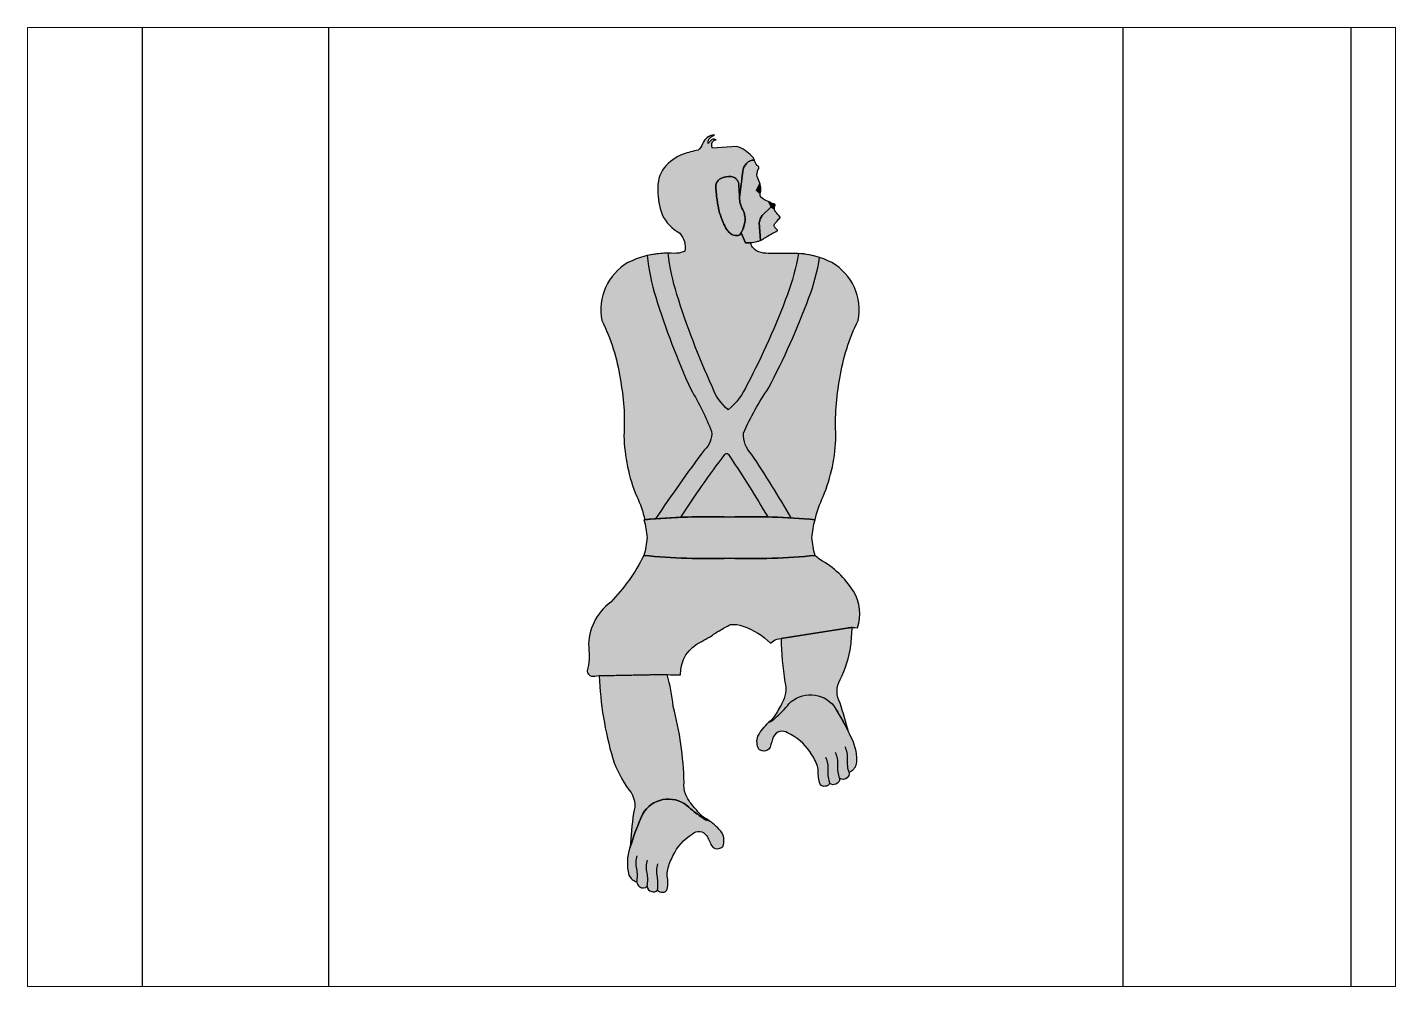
# Paper-space layout 'posD' of a CAD drawing. Header units: millimetres. Extents: x 29 to 262, y 20 to 183.
# The model-space entities are those that its viewports show. They can reach past a viewport. Long polylines and large blocks are cut down to what shows.
import ezdxf

# ---------------------------------------------------------------- set-up
doc = ezdxf.new("R2010")
doc.units = ezdxf.units.MM
for name, color, linetype, plot in [('LINEAS', 250, 'Continuous', False), ('noImprimir', 255, 'Continuous', False), ('SOMBRAS', 255, 'Continuous', False)]:
    doc.layers.add(name, color=color, linetype=linetype, plot=plot)
pattern_1 = [(0, (-148145.107, -184628.717), (0, 6.985), [5.08, -1.905]), (90, (-148145.107, -184628.717), (-6.985, 4e-16), [5.08, -1.905])]
pattern_2 = [(0, (33714.184, -59161.183), (0, 6.985), [5.08, -1.905]), (90, (33714.184, -59161.183), (-6.985, 4e-16), [5.08, -1.905])]
pattern_3 = [(336.800377, (0, 0), (2.751642, 6.42017844), [5.08, -1.905]), (66.800377, (0, 0), (-6.42017844, 2.751642), [5.08, -1.905])]

msp = doc.modelspace()

# ---------------------------------------------------------------- hatches: boundary and pattern name
at = {"layer": 'SOMBRAS', "true_color": 0x292a38}
h = msp.add_hatch(dxfattribs=at)
h.set_pattern_fill('ANGLE', color=250, angle=21.20822)
h.set_pattern_definition([(21.2082177, (0, 0), (-2.52688162, 6.5119194), [5.08, -1.905]), (111.2082177, (0, 0), (-6.5119194, -2.52688162), [5.08, -1.905])])
h.paths.add_polyline_path([(-82354, -61516), (-82391, -61356, -0.020084), (-82747, -61383), (-83064, -60686, -0.011463), (-83108, -60754, -0.397369), (-83328, -60864, -0.261541), (-83797, -60720, -0.042408), (-83996, -60521, -0.069287), (-84447, -59623, -0.017446), (-84635, -58938, -0.001363), (-84701, -58534, -0.024317), (-84816, -57489, -0.160812), (-84758, -57202, -0.136696), (-84465, -56901, -0.115863), (-83749, -56766, -0.133182), (-83424, -56906, -0.043151), (-83279, -57087, -0.15584), (-83213, -57440), (-82941, -56411, -0.155753), (-82685, -55859, -0.228962), (-82128, -55638, 0.123635), (-82324, -55344, 0.008278), (-82773, -54974, 0.115328), (-83376, -54689), (-85033, -54799, -0.000013), (-85034, -54799, -0.179313), (-85091, -54492, -0.373807), (-84799, -54220, 0.408033), (-85191, -54297, -0.106098), (-85339, -54471, -0.264952), (-85201, -54080, -0.090734), (-84894, -53882, 0.298236), (-85727, -54501, -0.14058), (-86034, -54940, 0.037283), (-87080, -55224, 0.133699), (-88399, -56171, 0.184333), (-88829, -57721, 0.100792), (-88544, -59405, 0.157022), (-87311, -60696, -0.22296), (-86962, -61970, -0.028785), (-87216, -62047, 0.037926), (-87080, -62010, -0.06932), (-87708, -62110, 0.060357), (-88512, -62110, 0.105161), (-90912, -62749, 0.322368), (-92724, -66761, -0.078767), (-91460, -70779, -0.061863), (-91188, -74762, 0.093833), (-90302, -78968, -0.052088), (-89740, -80586, -0.0318), (-83862, -80399, -0.032133), (-77922, -80592, -0.052273), (-77359, -78968, 0.093833), (-76473, -74762, -0.061863), (-76200, -70779, -0.078767), (-74936, -66761, 0.322368), (-76748, -62749, 0.105161), (-79148, -62110, 0.001685), (-81078, -62110, -0.065897), (-81681, -62047, -0.242937)])
at = {"layer": 'SOMBRAS', "true_color": 0xf2d0bf}
h = msp.add_hatch(dxfattribs=at)
h.set_pattern_fill('ANGLE', color=254)
h.set_pattern_definition(pattern_1)
h.paths.add_polyline_path([(-80972, -58879), (-81146, -58505, -0.125585), (-81699, -58193, -0.153816), (-81731, -57969), (-81992, -57735), (-81760, -57249, 0.030786), (-81952, -56768, -0.098812), (-81891, -56314, 0.426691), (-81854, -56074, -0.038697), (-81938, -55999, -0.12046), (-82131, -55638, 0.227813), (-82685, -55859, 0.155753), (-82941, -56411), (-83168, -58211, 0.072984), (-83107, -58691, 0.032696), (-82871, -59225, -0.051161), (-82803, -59523, -0.15393), (-82836, -60116, -0.087553), (-83064, -60686), (-82747, -61383, 0.020084), (-82391, -61356, 0.024687), (-81957, -61285, 0.044782), (-81714, -61208), (-81792, -59970, -0.112763), (-81606, -59477)])
at = {"layer": 'SOMBRAS', "true_color": 0x636466}
h = msp.add_hatch(dxfattribs=at)
h.set_pattern_fill('ANGLE', color=251)
h.set_pattern_definition(pattern_1)
h.paths.add_polyline_path([(-82871, -59225, -0.032696), (-83107, -58691, -0.072984), (-83168, -58211, 0.013928), (-83219, -57476, 0.171832), (-83279, -57087, 0.043151), (-83424, -56906, 0.133182), (-83749, -56766, 0.115863), (-84465, -56901, 0.150187), (-84777, -57239, 0.107583), (-84820, -57433, 0.025402), (-84702, -58525, 0.001393), (-84635, -58938, 0.017446), (-84447, -59623, 0.069287), (-83996, -60521, 0.042408), (-83797, -60720, 0.261541), (-83328, -60864, 0.397369), (-83108, -60754, 0.099115), (-82836, -60116, 0.15393), (-82803, -59523, 0.051161)])
at = {"layer": 'SOMBRAS', "true_color": 0x4a5643}
h = msp.add_hatch(dxfattribs=at)
h.set_pattern_fill('ANGLE', color=251)
h.set_pattern_definition(pattern_1)
h.paths.add_polyline_path([(-81992, -57735), (-81731, -57969, 0.058699), (-81680, -57618, 0.097139), (-81758, -57246)])
at = {"layer": 'SOMBRAS', "true_color": 0xedcc9c}
h = msp.add_hatch(dxfattribs=at)
h.set_pattern_fill('ANGLE', color=31)
h.set_pattern_definition([(0, (35278.1124, 0), (0, 6.985), [5.08, -1.905]), (90, (35278.1124, 0), (-6.985, 4e-16), [5.08, -1.905])])
h.paths.add_polyline_path([(-80361, -59573, -0.023823), (-80604, -59302, -0.063535), (-80731, -59074, -0.026582), (-80740, -59039), (-80972, -58879), (-81606, -59477, 0.112763), (-81792, -59970), (-81714, -61208, 0.071567), (-81365, -61000, 0.000547), (-80842, -60692, 0.04453), (-80670, -60606, 0.076092), (-80560, -60553, 0.28407), (-80535, -60494, -0.168329), (-80631, -60403, -0.094179), (-80756, -60213, -0.299931), (-80676, -59991, 0.052379), (-80459, -59732, 0.074084), (-80351, -59626, 0.263633)])
at = {"layer": 'SOMBRAS', "true_color": 0x636466}
h = msp.add_hatch(dxfattribs=at)
h.set_pattern_fill('ANGLE', color=251)
h.set_pattern_definition(pattern_1)
h.paths.add_polyline_path([(-80972, -58879), (-80740, -59039, -0.18503), (-80700, -58797, 0.10489), (-80690, -58744, 0.223946), (-80708, -58706, 0.104171), (-80793, -58664, -0.106714), (-81146, -58505)])
at = {"layer": 'SOMBRAS'}
h = msp.add_hatch(dxfattribs=at)
h.set_pattern_fill('ANGLE', color=5)
h.set_pattern_definition([(0, (0, 0), (0, 6.985), [5.08, -1.905]), (90, (0, 0), (-6.985, 4e-16), [5.08, -1.905])])
h.paths.add_polyline_path([(-81152, -71453, 0.031671), (-78346, -65178, 0.048365), (-77607, -62394, 0.063065), (-79080, -62114, -0.049507), (-79837, -64963, -0.03152), (-82631, -71208, -0.118015), (-83949, -72955, -0.139392), (-85071, -71339, -0.03152), (-87517, -64950, -0.049129), (-88114, -62086, 0.029909), (-88512, -62110, 0.04529), (-89581, -62262, 0.04949), (-88988, -65149, 0.031671), (-86532, -71569, -0.040689), (-85106, -74460, -0.240502), (-85617, -75751, 0.011743), (-89005, -80522, -0.009538), (-87243, -80415, -0.019609), (-84178, -76061, -0.331987), (-84004, -75995, -0.105368), (-83801, -76269, -0.016737), (-81212, -80391, -0.008843), (-79576, -80461, 0.017931), (-82339, -76039, -0.206257), (-82899, -74576, -0.044638)])
at = {"layer": 'SOMBRAS', "true_color": 0xf8d731}
h = msp.add_hatch(dxfattribs=at)
h.set_pattern_fill('ANGLE', color=40)
h.set_pattern_definition(pattern_2)
h.paths.add_polyline_path([(-89801, -80592, -0.047931), (-89582, -81829, -0.047931), (-89801, -83066, 0.032133), (-83862, -83259, 0.032133), (-77922, -83066, -0.047931), (-78141, -81829, -0.047931), (-77922, -80592, 0.032133), (-83862, -80399, 0.032133)])
at = {"layer": 'SOMBRAS'}
h = msp.add_hatch(dxfattribs=at)
h.set_pattern_fill('ANGLE', color=5)
h.set_pattern_definition(pattern_2)
h.paths.add_polyline_path([(-77586, -83353, -0.058316), (-77923, -83066, -0.03213), (-83862, -83259, -0.032133), (-89801, -83066, -0.069877), (-92103, -86317, 0.252198), (-93639, -89444, -0.091965), (-93734, -91069, 0.407913), (-93437, -91437, 0.025789), (-93101, -91429), (-88188, -91325, 0.024778), (-87272, -91356, -0.303326), (-85789, -89025, -0.027775), (-85213, -88717, -0.003409), (-84886, -88478, -0.045786), (-84559, -88285, -0.017457), (-83798, -87863, -0.111282), (-82938, -87965, -0.111917), (-81008, -89152, -0.118221), (-80571, -88878), (-75718, -88110, -0.048741), (-75342, -88067, -0.047636), (-74974, -88096, 0.226577), (-75258, -85552, 0.127339)])
at = {"layer": 'SOMBRAS', "true_color": 0x292a38}
h = msp.add_hatch(dxfattribs=at)
h.set_pattern_fill('ANGLE', color=250, angle=-23.19962)
h.set_pattern_definition(pattern_3)
h.paths.add_polyline_path([(-75443, -89320, 0.013174), (-75342, -88067, 0.048741), (-75718, -88110), (-80282, -88833, 0.03231), (-80021, -91847, -0.120233), (-79974, -92617, -0.091441), (-80226, -93330, -0.0263), (-80744, -94218, -0.098197), (-81129, -94636, 0.010759), (-80955, -94571, 0.039441), (-80812, -94468, 0.012241), (-80182, -93873, 0.008729), (-79738, -93360, -0.453046), (-76622, -93510, -0.027167), (-75606, -95311, 0.007681), (-76181, -93308, -0.266027), (-76178, -91679, 0.077089)])
h = msp.add_hatch(dxfattribs=at)
h.set_pattern_fill('ANGLE', color=250, angle=-23.19962)
h.set_pattern_definition(pattern_3)
h.paths.add_polyline_path([(-87768, -93536, 0.039727), (-88188, -91325), (-92909, -91425, 0.061077), (-91966, -97154, 0.077089), (-90825, -99346, -0.266027), (-90533, -100949, 0.008874), (-90770, -103345, -0.032962), (-89884, -100998, -0.453046), (-86820, -100411, 0.008729), (-86309, -100857, 0.012241), (-85601, -101357, 0.039441), (-85445, -101439, 0.010759), (-85264, -101479, 0.030456), (-85672, -101233, -0.036449), (-85881, -101035, -0.0263), (-86547, -100253, -0.091441), (-86922, -99596, -0.120233), (-87013, -98830, 0.057232)])
at = {"layer": 'SOMBRAS', "true_color": 0x636466}
h = msp.add_hatch(dxfattribs=at)
h.set_pattern_fill('ANGLE', color=251, angle=-23.19962)
h.set_pattern_definition(pattern_3)
h.paths.add_polyline_path([(-76622, -93510, 0.453046), (-79738, -93360, -0.008729), (-80182, -93873, -0.011329), (-80764, -94424, -0.05391), (-80955, -94571, -0.010759), (-81129, -94636, 0.07892), (-81890, -95601, 0.206901), (-81827, -96514, 0.11622), (-81592, -96620, 0.370731), (-81039, -96361, -0.02452), (-80850, -95751, -0.525306), (-79828, -95382, -0.146578), (-78292, -96678, -0.058286), (-77793, -97571, -0.116476), (-77699, -98135, 0.077233), (-77573, -98927, 0.341859), (-77232, -99080, 0.235854), (-76888, -98890, 0.30414), (-76483, -98929, 0.384492), (-76223, -98525, 0.372546), (-75694, -98492, 0.195244), (-75553, -98134, 0.224624), (-75079, -97578, 0.154053), (-75415, -95709, 0.032962)])
h = msp.add_hatch(dxfattribs=at)
h.set_pattern_fill('ANGLE', color=251, angle=-23.19962)
h.set_pattern_definition(pattern_3)
h.paths.add_polyline_path([(-86447, -102400, -0.460823), (-85448, -102503, -0.029774), (-85110, -103200, 0.370731), (-84526, -103379, 0.11622), (-84309, -103240, 0.206901), (-84374, -102327, 0.07892), (-85264, -101479, -0.010759), (-85445, -101439, -0.05391), (-85655, -101321, -0.011329), (-86309, -100857, -0.008729), (-86820, -100411, 0.453046), (-89884, -100998, 0.032962), (-90770, -103345, 0.154053), (-90840, -105242, 0.224624), (-90293, -105727, 0.195244), (-90103, -106061, 0.372546), (-89575, -106019, 0.384492), (-89260, -106383, 0.30414), (-88864, -106287, 0.235854), (-88498, -106427, 0.341859), (-88181, -106228, 0.088477), (-88187, -105310, -0.092739), (-88154, -104854, -0.058286), (-87786, -103899, -0.146578)])

# ---------------------------------------------------------------- linework, layer by layer
at = {"layer": 'LINEAS'}
for points in [[(-76748, -62749, 0.105161), (-79148, -62110, 0.001781), (-81188, -62110, -0.06932), (-81817, -62010, -0.203139), (-82354, -61516), (-82391, -61356, -0.020084), (-82747, -61383), (-83064, -60686, -0.011463), (-83108, -60754, -0.397369), (-83328, -60864, -0.261541), (-83797, -60720, -0.042408), (-83996, -60521, -0.069287), (-84447, -59623, -0.017446), (-84635, -58938, -0.001363), (-84701, -58534, -0.024317), (-84816, -57489, -0.160812), (-84758, -57202, -0.136696), (-84465, -56901, -0.115863), (-83749, -56766, -0.133182), (-83424, -56906, -0.043151), (-83279, -57087, -0.171832), (-83219, -57476, -0.013928), (-83168, -58211), (-82941, -56411, -0.155753), (-82685, -55859, -0.228962), (-82128, -55638, 0.123635), (-82324, -55344, 0.008278), (-82773, -54974, 0.115328), (-83376, -54689), (-85033, -54799, -0.000013), (-85034, -54799, -0.253603), (-85051, -54371, -0.257644), (-84799, -54220, 0.408033), (-85191, -54297, -0.106098), (-85339, -54471, -0.264952), (-85201, -54080, -0.090734), (-84894, -53882, 0.298236), (-85727, -54501, -0.14058), (-86034, -54940, 0.037283), (-87080, -55224, 0.133699), (-88399, -56171, 0.184333), (-88829, -57721, 0.100792), (-88544, -59405, 0.157022), (-87311, -60696, -0.220753), (-86960, -61957, -0.035041), (-87080, -62010, -0.06932), (-87708, -62110, 0.060357), (-88512, -62110, 0.105161), (-90912, -62749, 0.322368), (-92724, -66761, -0.078767), (-91460, -70779, -0.061863), (-91188, -74762, 0.093833), (-90302, -78968, -0.052273), (-89739, -80592, -0.031963), (-83830, -80402, -0.031963), (-77922, -80592, -0.052273), (-77359, -78968, 0.093833), (-76473, -74762, -0.061863), (-76200, -70779, -0.078767), (-74936, -66761, 0.322368)], [(-80972, -58879), (-81146, -58505, -0.125585), (-81699, -58193, -0.153816), (-81731, -57969), (-81992, -57735), (-81758, -57246, 0.006363), (-81768, -57223, 0.02916), (-81952, -56768, -0.098812), (-81891, -56314, 0.426691), (-81854, -56074, -0.038697), (-81938, -55999, -0.12046), (-82131, -55638, 0.227813), (-82685, -55859, 0.155753), (-82941, -56411), (-83168, -58211, 0.072984), (-83107, -58691, 0.032696), (-82871, -59225, -0.051161), (-82803, -59523, -0.15393), (-82836, -60116, -0.087553), (-83064, -60686), (-82747, -61383, 0.020084), (-82391, -61356, 0.024687), (-81957, -61285, 0.044782), (-81714, -61208), (-81792, -59970, -0.112763), (-81606, -59477)], [(-83107, -58691, -0.072984), (-83168, -58211, 0.013928), (-83219, -57476, 0.171832), (-83279, -57087, 0.043151), (-83424, -56906, 0.133182), (-83749, -56766, 0.115863), (-84465, -56901, 0.150187), (-84777, -57239, 0.138099), (-84816, -57489, 0.024106), (-84702, -58525, 0.001393), (-84635, -58938, 0.017446), (-84447, -59623, 0.069287), (-83996, -60521, 0.042408), (-83797, -60720, 0.261541), (-83328, -60864, 0.397369), (-83108, -60754, 0.099115), (-82836, -60116, 0.15393), (-82803, -59523, 0.051161), (-82871, -59225, -0.032696)], [(-81680, -57618, 0.097139), (-81758, -57246), (-81992, -57735), (-81731, -57969, 0.058699)], [(-80459, -59732, 0.074084), (-80351, -59626, 0.263633), (-80361, -59573, -0.023823), (-80604, -59302, -0.063535), (-80731, -59074, -0.026582), (-80740, -59039), (-80972, -58879), (-81606, -59477, 0.112763), (-81792, -59970), (-81714, -61208, 0.071567), (-81365, -61000, 0.000547), (-80842, -60692, 0.04453), (-80670, -60606, 0.076092), (-80560, -60553, 0.28407), (-80535, -60494, -0.168329), (-80631, -60403, -0.094179), (-80756, -60213, -0.299931), (-80676, -59991, 0.052379)], [(-80690, -58744, 0.247511), (-80711, -58703, 0.113763), (-80806, -58661, -0.103106), (-81146, -58505), (-80972, -58879), (-80740, -59039, -0.165868), (-80712, -58820, 0.15396)], [(-81152, -71453, 0.031671), (-78346, -65178, 0.048365), (-77607, -62394, 0.063065), (-79080, -62114, -0.049507), (-79837, -64963, -0.03152), (-82631, -71208, -0.118015), (-83949, -72955, -0.139392), (-85071, -71339, -0.03152), (-87517, -64950, -0.049129), (-88114, -62086, 0.029909), (-88512, -62110, 0.04529), (-89581, -62262, 0.04949), (-88988, -65149, 0.031671), (-86532, -71569, -0.040689), (-85106, -74460, -0.240502), (-85617, -75751, 0.011743), (-89005, -80522, -0.009538), (-87243, -80415, -0.019609), (-84178, -76061, -0.331987), (-84004, -75995, -0.105368), (-83801, -76269, -0.016737), (-81212, -80391, -0.008843), (-79576, -80461, 0.017931), (-82339, -76039, -0.206257), (-82899, -74576, -0.044638)], [(-77922, -80592, 0.032133), (-83862, -80399, 0.032133), (-89801, -80592, -0.047931), (-89582, -81829, -0.047931), (-89801, -83066, 0.032133), (-83862, -83259, 0.032133), (-77922, -83066, -0.047931), (-78141, -81829, -0.047931)], [(-75258, -85552, 0.127339), (-77586, -83353, -0.058316), (-77923, -83066, -0.03213), (-83862, -83259, -0.032133), (-89801, -83066, -0.069877), (-92103, -86317, 0.252198), (-93639, -89444, -0.091965), (-93734, -91069, 0.407913), (-93437, -91437, 0.025789), (-93101, -91429), (-88188, -91325, 0.024778), (-87272, -91356, -0.303326), (-85789, -89025, -0.027775), (-85213, -88717, -0.003409), (-84886, -88478, -0.045786), (-84559, -88285, -0.017457), (-83798, -87863, -0.111282), (-82938, -87965, -0.111917), (-81008, -89152, -0.118221), (-80571, -88878), (-75718, -88110, -0.096602), (-74974, -88096, 0.226577)], [(-75443, -89320, 0.013174), (-75342, -88067, 0.048741), (-75718, -88110), (-80282, -88833, 0.03231), (-80021, -91847, -0.120233), (-79974, -92617, -0.091441), (-80226, -93330, -0.0263), (-80744, -94218, -0.098197), (-81129, -94636, 0.010759), (-80955, -94571, 0.05391), (-80764, -94424, 0.011329), (-80182, -93873, 0.008729), (-79738, -93360, -0.453046), (-76622, -93510, -0.027167), (-75606, -95311, 0.007681), (-76181, -93308, -0.266027), (-76178, -91679, 0.077089)], [(-87768, -93536, 0.039727), (-88188, -91325), (-92909, -91425, 0.061077), (-91966, -97154, 0.077089), (-90825, -99346, -0.266027), (-90533, -100949, 0.008874), (-90770, -103345, -0.032962), (-89884, -100998, -0.453046), (-86820, -100411, 0.008729), (-86309, -100857, 0.012241), (-85601, -101357, 0.039441), (-85445, -101439, 0.010759), (-85264, -101479, 0.030456), (-85672, -101233, -0.036449), (-85881, -101035, -0.0263), (-86547, -100253, -0.091441), (-86922, -99596, -0.120233), (-87013, -98830, 0.057232)], [(-79828, -95382, 0.460823), (-80802, -95623, 0.029774), (-81039, -96361, -0.370731), (-81592, -96620, -0.11622), (-81827, -96514, -0.206901), (-81890, -95601, -0.07892), (-81129, -94636, 0.010759), (-80955, -94571, 0.05391), (-80764, -94424, 0.011329), (-80182, -93873, 0.008729), (-79738, -93360, -0.453046), (-76622, -93510, -0.032962), (-75415, -95709, -0.154053), (-75079, -97578, -0.224624), (-75553, -98134, -0.195244), (-75694, -98492, -0.372546), (-76223, -98525, -0.384492), (-76483, -98929, -0.30414), (-76888, -98890, -0.235854), (-77232, -99080, -0.341859), (-77573, -98927, -0.088477), (-77697, -98018, 0.092739), (-77793, -97571, 0.058286), (-78292, -96678, 0.146578)], [(-86447, -102400, -0.460823), (-85448, -102503, -0.029774), (-85110, -103200, 0.370731), (-84526, -103379, 0.11622), (-84309, -103240, 0.206901), (-84374, -102327, 0.07892), (-85264, -101479, -0.010759), (-85445, -101439, -0.05391), (-85655, -101321, -0.011329), (-86309, -100857, -0.008729), (-86820, -100411, 0.453046), (-89884, -100998, 0.032962), (-90770, -103345, 0.154053), (-90840, -105242, 0.224624), (-90293, -105727, 0.195244), (-90103, -106061, 0.372546), (-89575, -106019, 0.384492), (-89260, -106383, 0.30414), (-88864, -106287, 0.235854), (-88498, -106427, 0.341859), (-88181, -106228, 0.088477), (-88187, -105310, -0.092739), (-88154, -104854, -0.058286), (-87786, -103899, -0.146578)]]:
    msp.add_lwpolyline(points, format="xyb", close=True, dxfattribs=at)
for points in [[(-76223, -98525, -0.088477), (-76346, -97615, 0.064832), (-76368, -97147, 0.046076), (-76502, -96729, -0.724338)], [(-75553, -98134, -0.088477), (-75676, -97225, 0.064832), (-75698, -96756, 0.046076), (-75832, -96339, -0.724338)], [(-76888, -98890, -0.088477), (-77012, -97980, 0.064832), (-77034, -97512, 0.046076), (-77168, -97094, -0.724338)], [(-90293, -105727, 0.088477), (-90299, -104809, -0.064832), (-90343, -104342, -0.046076), (-90269, -103910, 0.724338)], [(-89575, -106019, 0.088477), (-89581, -105101, -0.064832), (-89625, -104634, -0.046076), (-89551, -104202, 0.724338)], [(-88864, -106287, 0.088477), (-88870, -105369, -0.064832), (-88914, -104902, -0.046076), (-88840, -104470, 0.724338)]]:
    msp.add_lwpolyline(points, format="xyb", dxfattribs=at)
at = {"layer": 'noImprimir', "color": 7, "true_color": 0xffffff}
for points in [[(-179759, -45343), (-124626, -45343), (-124626, -113677), (-179759, -113677)], [(-111684, -45343), (-56551, -45343), (-56551, -113677), (-111684, -113677)], [(-40698, -45343), (14434, -45343), (14434, -113677), (-40698, -113677)]]:
    msp.add_lwpolyline(points, close=True, dxfattribs=at)

psp = doc.layouts.new('posD')

# ---------------------------------------------------------------- viewports
at = {"layer": 'noImprimir', "color": 7, "true_color": 0xffffff}
psp.add_viewport(center=(145.33, 101.83), size=(232.53, 162.9325), view_center_point=(-85112.23, -79704.93), view_height=66557.8475, dxfattribs=at)

doc.saveas('drawing.dxf')
